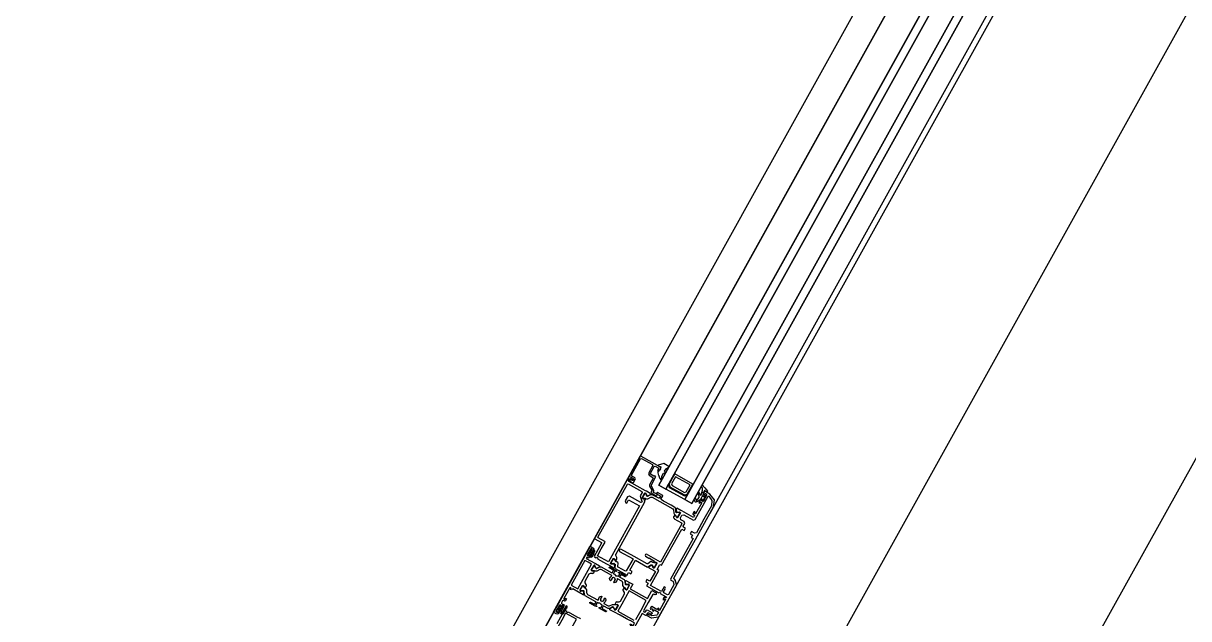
# Model space of a CAD drawing. Header units: metres. Extents: x 2.3 to 42.8, y 0.9 to 31.9.
# Drawn here: x 22.7109 to 23.0511, y 5.5648 to 5.7387 of the extents above; entities that cross this region are included whole.
import ezdxf

# ---------------------------------------------------------------- set-up
doc = ezdxf.new("R2010")
doc.units = ezdxf.units.M
doc.layers.add('PARETI_STRUTTURE', color=7, linetype='Continuous')

msp = doc.modelspace()

# ---------------------------------------------------------------- linework, layer by layer
at = {"layer": 'PARETI_STRUTTURE'}
for points in [[(25.29894, 9.65625), (22.19194, 4.06052)], [(22.41874, 4.60364), (24.0969, 7.62602)], [(22.39217, 4.73098), (23.04265, 5.90251)], [(23.01603, 5.83751), (22.72597, 5.31513)], [(22.99789, 5.80485), (22.89106, 5.61244)], [(23.02296, 5.79661), (22.9113, 5.59551)], [(22.8909, 5.61215), (22.88779, 5.60654)], [(22.88842, 5.60673), (22.89108, 5.61151)], [(22.89116, 5.61223), (22.8909, 5.61216)], [(22.89108, 5.61151), (22.89134, 5.61158)], [(22.89686, 5.60907), (22.89117, 5.61223)], [(22.89135, 5.61159), (22.8946, 5.60978)], [(22.89468, 5.60951), (22.8934, 5.60721)], [(22.8934, 5.60721), (22.89355, 5.60667)], [(22.89393, 5.607), (22.89389, 5.60714)], [(22.8939, 5.60713), (22.89509, 5.60929)], [(22.8946, 5.60978), (22.89469, 5.60952)], [(22.89509, 5.60929), (22.89535, 5.60937)], [(22.89536, 5.60936), (22.89622, 5.60889)], [(22.8963, 5.60862), (22.896, 5.6081)], [(22.89601, 5.6081), (22.89643, 5.60786)], [(22.89636, 5.60821), (22.89624, 5.6083), (22.89614, 5.60819), (22.89615, 5.6074), (22.89633, 5.60662), (22.89643, 5.60658), (22.89639, 5.60646)], [(22.89926, 5.60905), (22.89934, 5.60914), (22.89933, 5.60925), (22.89787, 5.61011), (22.89625, 5.60959), (22.89619, 5.60948), (22.89627, 5.60939), (22.89695, 5.60915)], [(22.89622, 5.60888), (22.89629, 5.60862)], [(22.89658, 5.6082), (22.89647, 5.60814), (22.89637, 5.60821)], [(22.89642, 5.60787), (22.89666, 5.60829), (22.89682, 5.60819)], [(22.89649, 5.60625), (22.89668, 5.60571), (22.89705, 5.60527), (22.8972, 5.60527), (22.89723, 5.60541), (22.89727, 5.60643), (22.89778, 5.60734)], [(22.89702, 5.60898), (22.89659, 5.60819)], [(22.89682, 5.60819), (22.89702, 5.60854)], [(22.89701, 5.60853), (22.89685, 5.60863), (22.89693, 5.6088)], [(22.89694, 5.6088), (22.89687, 5.60906)], [(22.89695, 5.60915), (22.89702, 5.60908), (22.89702, 5.60899)], [(22.89778, 5.60734), (22.89826, 5.60731)], [(22.8981, 5.60785), (22.89855, 5.60857), (22.89926, 5.60905)], [(22.89826, 5.60731), (22.89837, 5.60737), (22.89836, 5.60749), (22.8981, 5.60785)], [(22.88764, 5.60629), (22.87765, 5.5883)], [(22.87861, 5.58857), (22.88722, 5.60407)], [(22.88722, 5.60407), (22.88748, 5.60415)], [(22.88749, 5.60415), (22.89146, 5.60194)], [(22.88756, 5.60514), (22.88784, 5.60562)], [(22.88764, 5.60487), (22.88757, 5.60513)], [(22.88777, 5.60632), (22.88763, 5.60628)], [(22.89255, 5.60214), (22.88764, 5.60487)], [(22.88778, 5.60654), (22.88786, 5.60628)], [(22.88889, 5.60571), (22.88778, 5.60633)], [(22.88784, 5.60563), (22.8881, 5.6057)], [(22.88786, 5.60628), (22.88907, 5.60561), (22.88883, 5.60519)], [(22.88803, 5.60537), (22.88792, 5.60516)], [(22.88792, 5.60516), (22.88796, 5.605)], [(22.88796, 5.605), (22.88885, 5.6045)], [(22.88819, 5.60542), (22.88802, 5.60538)], [(22.88811, 5.60571), (22.88888, 5.60528), (22.88897, 5.60544)], [(22.88867, 5.60515), (22.88819, 5.60541)], [(22.8885, 5.60646), (22.88842, 5.60672)], [(22.88953, 5.60589), (22.8885, 5.60646)], [(22.88883, 5.60519), (22.88867, 5.60515)], [(22.88886, 5.60451), (22.88902, 5.60455)], [(22.88897, 5.60544), (22.88889, 5.6057)], [(22.88902, 5.60455), (22.88961, 5.60562)], [(22.88961, 5.60562), (22.88953, 5.60588)], [(22.89355, 5.60667), (22.89465, 5.60606)], [(22.89368, 5.60391), (22.89368, 5.60353)], [(22.89473, 5.60579), (22.89369, 5.60391)], [(22.89497, 5.60643), (22.89394, 5.607)], [(22.89422, 5.6039), (22.89557, 5.60632)], [(22.89422, 5.60352), (22.89422, 5.6039)], [(22.89465, 5.60606), (22.89474, 5.6058)], [(22.8951, 5.60646), (22.89496, 5.60642)], [(22.89515, 5.60655), (22.89511, 5.60647)], [(22.89556, 5.60632), (22.89515, 5.60656)], [(22.89639, 5.60647), (22.89641, 5.6064)], [(22.89642, 5.6064), (22.89653, 5.60636), (22.89649, 5.60626)], [(22.90894, 5.60335), (22.90883, 5.60351), (22.90906, 5.6039)], [(22.90905, 5.6039), (22.90982, 5.60299), (22.91057, 5.60208), (22.91055, 5.60183), (22.91026, 5.60187), (22.90998, 5.60212)], [(22.88726, 5.60041), (22.88659, 5.5992)], [(22.88779, 5.60056), (22.88725, 5.60041)], [(22.89118, 5.59868), (22.8878, 5.60057)], [(22.89153, 5.60168), (22.89095, 5.60063)], [(22.89095, 5.60063), (22.89134, 5.5993)], [(22.89145, 5.60194), (22.89154, 5.60168)], [(22.89223, 5.60132), (22.89222, 5.6013), (22.89154, 5.60009), (22.89236, 5.60156)], [(22.89239, 5.60137), (22.89223, 5.60133)], [(22.89236, 5.60156), (22.89254, 5.60153)], [(22.89299, 5.60056), (22.89279, 5.60088), (22.89257, 5.60127), (22.89243, 5.60135), (22.89239, 5.60136)], [(22.89254, 5.60153), (22.89264, 5.60138)], [(22.89257, 5.60126), (22.89254, 5.60129)], [(22.89276, 5.60203), (22.89255, 5.60214)], [(22.89263, 5.60138), (22.89263, 5.60127)], [(22.89264, 5.60126), (22.89294, 5.60076), (22.89287, 5.60069), (22.89291, 5.60064)], [(22.89392, 5.60138), (22.89276, 5.60203)], [(22.89292, 5.60064), (22.89302, 5.60062)], [(22.89312, 5.60052), (22.89299, 5.60056)], [(22.89301, 5.60062), (22.89393, 5.60109)], [(22.89407, 5.60102), (22.89311, 5.60052)], [(22.89317, 5.59979), (22.89406, 5.60026)], [(22.89368, 5.60353), (22.89433, 5.60232)], [(22.89393, 5.6011), (22.89393, 5.60138)], [(22.89406, 5.60026), (22.89444, 5.60026)], [(22.89444, 5.60101), (22.89407, 5.60101)], [(22.89433, 5.60212), (22.89411, 5.60172)], [(22.89411, 5.60172), (22.89415, 5.60156)], [(22.89416, 5.60156), (22.89567, 5.60071)], [(22.89494, 5.60219), (22.89422, 5.60352)], [(22.89434, 5.60231), (22.89434, 5.60212)], [(22.89637, 5.59995), (22.89444, 5.60101)], [(22.89444, 5.60026), (22.90049, 5.59689)], [(22.89486, 5.60185), (22.89494, 5.602)], [(22.8949, 5.60169), (22.89486, 5.60185)], [(22.8959, 5.60113), (22.8949, 5.60169)], [(22.89494, 5.602), (22.89494, 5.60219)], [(22.89567, 5.60072), (22.89584, 5.60076)], [(22.89588, 5.60166), (22.89571, 5.60137)], [(22.89572, 5.60137), (22.89575, 5.60126)], [(22.89575, 5.60126), (22.89682, 5.60067)], [(22.89583, 5.60077), (22.89594, 5.60098)], [(22.89599, 5.60169), (22.89588, 5.60166)], [(22.89595, 5.60097), (22.8959, 5.60114)], [(22.89757, 5.60081), (22.89599, 5.60169)], [(22.89685, 5.60056), (22.89653, 5.59999)], [(22.89682, 5.60067), (22.89684, 5.60056)], [(22.89703, 5.59967), (22.8976, 5.60071)], [(22.8976, 5.6007), (22.89757, 5.60082)], [(22.90702, 5.59375), (22.9108, 5.60055)], [(22.90819, 5.60054), (22.90775, 5.60154), (22.90796, 5.60193), (22.90839, 5.60104)], [(22.90816, 5.60015), (22.90822, 5.60033), (22.90819, 5.60054)], [(22.90839, 5.60104), (22.90857, 5.60091), (22.90875, 5.60098)], [(22.90874, 5.59991), (22.90896, 5.60029), (22.90915, 5.60066)], [(22.90875, 5.60098), (22.90901, 5.60165), (22.90919, 5.60236)], [(22.90919, 5.60236), (22.90917, 5.60286), (22.90895, 5.60336)], [(22.90963, 5.60207), (22.90944, 5.60135), (22.90916, 5.60067), (22.90944, 5.60052)], [(22.90949, 5.60175), (22.90922, 5.60167)], [(22.90922, 5.60167), (22.9093, 5.60141)], [(22.91029, 5.6011), (22.90924, 5.59921)], [(22.90929, 5.6014), (22.90946, 5.60131), (22.90936, 5.60111)], [(22.90936, 5.60112), (22.90943, 5.60088)], [(22.91031, 5.60086), (22.91036, 5.60081), (22.91036, 5.60075), (22.90993, 5.59997), (22.90971, 5.59987), (22.90974, 5.59962), (22.90941, 5.59902)], [(22.90943, 5.60088), (22.90967, 5.60095)], [(22.90943, 5.60052), (22.90965, 5.60048), (22.9098, 5.60057)], [(22.90975, 5.60183), (22.90965, 5.60166), (22.90949, 5.60176)], [(22.90998, 5.60212), (22.90978, 5.60219), (22.90964, 5.60207)], [(22.90967, 5.60094), (22.90988, 5.60133)], [(22.91002, 5.6019), (22.90976, 5.60183)], [(22.90981, 5.60058), (22.91002, 5.60094)], [(22.90988, 5.60133), (22.91002, 5.60137)], [(22.91001, 5.60136), (22.91025, 5.60123)], [(22.91001, 5.60095), (22.91007, 5.60098), (22.91014, 5.60096), (22.91032, 5.60087)], [(22.9113, 5.60119), (22.91002, 5.6019)], [(22.91025, 5.60123), (22.9103, 5.60109)], [(22.9108, 5.60055), (22.91094, 5.60059)], [(22.91093, 5.60059), (22.91096, 5.60057)], [(22.91096, 5.60057), (22.91193, 5.59934), (22.91175, 5.59778)], [(22.91237, 5.59744), (22.91262, 5.59954), (22.9113, 5.60119)], [(22.88674, 5.59867), (22.88702, 5.59852), (22.88759, 5.59955), (22.8908, 5.59777), (22.88167, 5.58135), (22.87848, 5.58313), (22.8796, 5.58516), (22.88071, 5.58717)], [(22.88381, 5.58358), (22.89173, 5.59783), (22.89236, 5.59897)], [(22.88659, 5.59921), (22.88674, 5.59866)], [(22.89132, 5.59872), (22.89118, 5.59868)], [(22.89152, 5.59908), (22.89132, 5.59872)], [(22.89133, 5.59929), (22.89148, 5.59921)], [(22.89148, 5.59921), (22.89152, 5.59907)], [(22.89154, 5.60008), (22.89159, 5.59992)], [(22.89159, 5.59992), (22.89155, 5.60009)], [(22.89243, 5.5999), (22.89173, 5.59987), (22.8916, 5.59992), (22.89171, 5.59985), (22.89173, 5.59984), (22.89222, 5.59984), (22.8925, 5.59984), (22.89222, 5.59927)], [(22.89173, 5.59987), (22.89167, 5.59988)], [(22.89173, 5.59984), (22.89177, 5.59983)], [(22.89226, 5.59914), (22.89221, 5.59928)], [(22.89232, 5.5991), (22.89226, 5.59913)], [(22.89236, 5.59897), (22.89231, 5.59911)], [(22.89247, 5.59989), (22.89243, 5.5999)], [(22.8925, 5.59978), (22.89247, 5.59989)], [(22.89249, 5.59985), (22.8928, 5.59979)], [(22.89279, 5.5998), (22.89317, 5.5998)], [(22.89653, 5.59999), (22.89636, 5.59995)], [(22.89706, 5.59956), (22.89703, 5.59967)], [(22.90112, 5.59731), (22.89997, 5.59794), (22.89779, 5.59915), (22.89705, 5.59957)], [(22.90049, 5.59689), (22.90068, 5.59657)], [(22.90083, 5.57665), (22.90659, 5.58704), (22.91237, 5.59744)], [(22.90113, 5.5973), (22.90113, 5.5973)], [(22.90133, 5.59699), (22.90114, 5.59731)], [(22.90141, 5.59592), (22.90133, 5.59699)], [(22.90147, 5.59691), (22.90155, 5.59588)], [(22.90171, 5.59706), (22.90148, 5.59692)], [(22.90288, 5.59641), (22.90171, 5.59706)], [(22.90874, 5.59992), (22.90865, 5.59978), (22.90856, 5.59965), (22.908, 5.59914), (22.90725, 5.59885), (22.90709, 5.59886), (22.90695, 5.59899), (22.90682, 5.59925), (22.90672, 5.59951), (22.9067, 5.59964), (22.90697, 5.60014), (22.90729, 5.59933)], [(22.90892, 5.59862), (22.90715, 5.59545)], [(22.9073, 5.59934), (22.90738, 5.59927), (22.90747, 5.59928)], [(22.91175, 5.59778), (22.90957, 5.59384), (22.90737, 5.58991)], [(22.90747, 5.59929), (22.90784, 5.59971), (22.90816, 5.60015)], [(22.90835, 5.59908), (22.90812, 5.59869)], [(22.90813, 5.59868), (22.9084, 5.59853)], [(22.90858, 5.59971), (22.90834, 5.59928)], [(22.90834, 5.59928), (22.90835, 5.59907)], [(22.9084, 5.59853), (22.90856, 5.59882)], [(22.90856, 5.59881), (22.9087, 5.59886)], [(22.90881, 5.59978), (22.90858, 5.59971)], [(22.9087, 5.59885), (22.90888, 5.59876)], [(22.90901, 5.59976), (22.90873, 5.59991)], [(22.90882, 5.59978), (22.90882, 5.59978)], [(22.90889, 5.59954), (22.90882, 5.59978)], [(22.90883, 5.59943), (22.90889, 5.59955)], [(22.90887, 5.5993), (22.90883, 5.59944)], [(22.90911, 5.59917), (22.90887, 5.5993)], [(22.90888, 5.59875), (22.90892, 5.59861)], [(22.90916, 5.59941), (22.90916, 5.5996), (22.90901, 5.59975)], [(22.90911, 5.59911), (22.90906, 5.59915), (22.90906, 5.59922), (22.90915, 5.5994)], [(22.90924, 5.5992), (22.9091, 5.59916)], [(22.90941, 5.59902), (22.90935, 5.59899), (22.90928, 5.599), (22.9091, 5.5991)], [(22.90069, 5.59658), (22.90076, 5.59558)], [(22.90077, 5.59557), (22.90096, 5.59525)], [(22.90083, 5.59412), (22.90083, 5.59451), (22.90117, 5.59502), (22.90131, 5.5948), (22.90154, 5.59441), (22.90158, 5.59437), (22.90171, 5.5943), (22.90164, 5.59434), (22.90125, 5.595)], [(22.90084, 5.59412), (22.90093, 5.59396), (22.90304, 5.59276)], [(22.90093, 5.59395), (22.90097, 5.59391)], [(22.90097, 5.59526), (22.90118, 5.59502)], [(22.90121, 5.59503), (22.9011, 5.595)], [(22.90124, 5.595), (22.90122, 5.59503)], [(22.90151, 5.59583), (22.90141, 5.59592)], [(22.90251, 5.59575), (22.90249, 5.59576), (22.90237, 5.59583), (22.90189, 5.59583), (22.90151, 5.59582)], [(22.90154, 5.59441), (22.90157, 5.59438)], [(22.90155, 5.59588), (22.90162, 5.59581)], [(22.90164, 5.59435), (22.90159, 5.59439)], [(22.90161, 5.59581), (22.90168, 5.59579), (22.9017, 5.59589), (22.9023, 5.59591)], [(22.90187, 5.59435), (22.9017, 5.59431)], [(22.90171, 5.5943), (22.90188, 5.59435)], [(22.90269, 5.59583), (22.90187, 5.59435), (22.90254, 5.59556), (22.90257, 5.59559)], [(22.9023, 5.5959), (22.90239, 5.59596)], [(22.90237, 5.59583), (22.90233, 5.59584)], [(22.9024, 5.59596), (22.90258, 5.59596)], [(22.90256, 5.59559), (22.90252, 5.59575)], [(22.90257, 5.59596), (22.90268, 5.59582)], [(22.9027, 5.59422), (22.90314, 5.59501)], [(22.90285, 5.59368), (22.9027, 5.59422)], [(22.90384, 5.59313), (22.90286, 5.59369)], [(22.90309, 5.59629), (22.90288, 5.59641)], [(22.90687, 5.59494), (22.90655, 5.59437), (22.90308, 5.5963)], [(22.90314, 5.595), (22.90368, 5.59516)], [(22.90367, 5.59516), (22.90649, 5.59359)], [(22.90668, 5.59609), (22.90633, 5.59546)], [(22.90633, 5.59546), (22.90637, 5.59532)], [(22.90637, 5.59533), (22.90684, 5.59506)], [(22.90649, 5.5936), (22.90703, 5.59375)], [(22.90697, 5.59593), (22.90668, 5.59609)], [(22.90681, 5.59564), (22.90697, 5.59592)], [(22.90685, 5.59551), (22.90681, 5.59565)], [(22.90683, 5.59507), (22.90688, 5.59493)], [(22.90703, 5.59541), (22.90686, 5.59551)], [(22.90716, 5.59545), (22.90702, 5.59541)], [(22.90313, 5.59249), (22.89693, 5.58134), (22.89282, 5.58363)], [(22.89828, 5.57392), (22.89793, 5.57412), (22.89716, 5.57274), (22.89396, 5.57452), (22.89639, 5.5789), (22.8959, 5.57916), (22.89673, 5.58065), (22.89721, 5.58038), (22.90308, 5.59094), (22.90376, 5.59056), (22.90415, 5.59124), (22.90362, 5.59154)], [(22.90684, 5.58975), (22.90595, 5.59025), (22.90556, 5.58956), (22.90628, 5.58917), (22.90589, 5.58847), (22.90642, 5.58818), (22.89984, 5.57635)], [(22.90305, 5.59276), (22.90313, 5.5925)], [(22.90355, 5.5918), (22.904, 5.59259)], [(22.90363, 5.59153), (22.90356, 5.5918)], [(22.904, 5.5926), (22.90384, 5.59314)], [(22.87971, 5.58681), (22.87864, 5.58488), (22.87755, 5.58294)], [(22.87765, 5.58829), (22.87769, 5.58816)], [(22.87769, 5.58816), (22.87963, 5.58708)], [(22.87865, 5.58844), (22.87861, 5.58858)], [(22.88068, 5.58731), (22.87865, 5.58844)], [(22.87963, 5.58708), (22.8797, 5.58682)], [(22.88072, 5.58718), (22.88068, 5.58732)], [(22.90737, 5.5899), (22.90683, 5.58975)], [(22.8657, 5.56677), (22.87631, 5.58588)], [(22.87652, 5.58521), (22.87552, 5.58342)], [(22.87553, 5.58342), (22.87557, 5.58328)], [(22.87556, 5.58328), (22.8758, 5.58314)], [(22.87574, 5.58366), (22.87601, 5.58338)], [(22.87643, 5.5849), (22.87643, 5.58481), (22.87583, 5.58372), (22.87575, 5.58366)], [(22.8758, 5.58315), (22.87594, 5.58319)], [(22.87584, 5.58372), (22.87582, 5.58371)], [(22.87705, 5.58441), (22.87713, 5.58419), (22.8767, 5.58408), (22.8759, 5.58384)], [(22.87594, 5.58319), (22.87605, 5.58338)], [(22.87608, 5.5835), (22.87596, 5.58394)], [(22.876, 5.58338), (22.87616, 5.5836)], [(22.87636, 5.58321), (22.87601, 5.5826)], [(22.87605, 5.58338), (22.87635, 5.58322)], [(22.87615, 5.5836), (22.87664, 5.58371)], [(22.8763, 5.58588), (22.87644, 5.58592)], [(22.87675, 5.5847), (22.8763, 5.58457)], [(22.87636, 5.58467), (22.87674, 5.58346), (22.87649, 5.58339)], [(22.87677, 5.58278), (22.87665, 5.58294), (22.87658, 5.58297), (22.87665, 5.58294), (22.8766, 5.58294), (22.87701, 5.58296), (22.87776, 5.5846), (22.87762, 5.5847), (22.87756, 5.58474), (22.87749, 5.58477), (22.87741, 5.58474), (22.8773, 5.58468), (22.8772, 5.58459), (22.87708, 5.58446), (22.87697, 5.58429), (22.87663, 5.58371), (22.87654, 5.58353), (22.87647, 5.58335), (22.87641, 5.58318), (22.87641, 5.58311), (22.8764, 5.58304), (22.8764, 5.58292), (22.87642, 5.58283), (22.87648, 5.58278), (22.87655, 5.58276), (22.8767, 5.58269), (22.87677, 5.58278)], [(22.87681, 5.58483), (22.87643, 5.58489)], [(22.87643, 5.58481), (22.87643, 5.5848)], [(22.87644, 5.58591), (22.87736, 5.58541)], [(22.87666, 5.58525), (22.87652, 5.58521)], [(22.8769, 5.58512), (22.87666, 5.58526)], [(22.87686, 5.58412), (22.87668, 5.58431)], [(22.87669, 5.58432), (22.8767, 5.58458)], [(22.8767, 5.58458), (22.87681, 5.58482)], [(22.87683, 5.58479), (22.87694, 5.58498)], [(22.8769, 5.58455), (22.87683, 5.58479)], [(22.87694, 5.58498), (22.8769, 5.58512)], [(22.87714, 5.58462), (22.8769, 5.58455)], [(22.87743, 5.58514), (22.87714, 5.58461)], [(22.87752, 5.58369), (22.87726, 5.58362), (22.87735, 5.58338)], [(22.87735, 5.58541), (22.87744, 5.58514)], [(22.87772, 5.58436), (22.87752, 5.58431)], [(22.87771, 5.58426), (22.87757, 5.58474)], [(22.87772, 5.58449), (22.87776, 5.58453)], [(22.87777, 5.58454), (22.87775, 5.5846)], [(22.88382, 5.5832), (22.88382, 5.58359)], [(22.88417, 5.58258), (22.8841, 5.5827), (22.88382, 5.5832)], [(22.88533, 5.5851), (22.88479, 5.58495)], [(22.8848, 5.58495), (22.88495, 5.58441)], [(22.88495, 5.58441), (22.88888, 5.58223), (22.88692, 5.57872)], [(22.89305, 5.58082), (22.88925, 5.58291), (22.88534, 5.5851)], [(22.89255, 5.58355), (22.89244, 5.58334)], [(22.89244, 5.58334), (22.89252, 5.58308)], [(22.89282, 5.58363), (22.89256, 5.58354)], [(22.87575, 5.58251), (22.87537, 5.58272), (22.87519, 5.5824), (22.87644, 5.58171), (22.87769, 5.58101)], [(22.87601, 5.58259), (22.87575, 5.58251)], [(22.87689, 5.58285), (22.87697, 5.58292), (22.87649, 5.58278)], [(22.8775, 5.58044), (22.8767, 5.57899), (22.87739, 5.58023)], [(22.87677, 5.58278), (22.87688, 5.58285), (22.87683, 5.58306)], [(22.87739, 5.58023), (22.87756, 5.58028)], [(22.87768, 5.5804), (22.8775, 5.58043)], [(22.87755, 5.58028), (22.87762, 5.58024), (22.87758, 5.58027), (22.87769, 5.5802), (22.87796, 5.5798), (22.87815, 5.57948), (22.87905, 5.57993)], [(22.87756, 5.58294), (22.8776, 5.5828)], [(22.87759, 5.58281), (22.87812, 5.58252), (22.87825, 5.58272), (22.87865, 5.58249), (22.87854, 5.58228), (22.88112, 5.58085), (22.88191, 5.5804)], [(22.87769, 5.58102), (22.8779, 5.58091)], [(22.87777, 5.58025), (22.87769, 5.5804)], [(22.87769, 5.5802), (22.87772, 5.58017)], [(22.87777, 5.58013), (22.87777, 5.58024)], [(22.87803, 5.5795), (22.87799, 5.57955), (22.87806, 5.57962), (22.87777, 5.58014)], [(22.8779, 5.5809), (22.87905, 5.58021)], [(22.87828, 5.57943), (22.87922, 5.57992)], [(22.87906, 5.58021), (22.87906, 5.57994)], [(22.87921, 5.57992), (22.87959, 5.57992)], [(22.87959, 5.57992), (22.88271, 5.57818)], [(22.88191, 5.57971), (22.88199, 5.57986)], [(22.88192, 5.58041), (22.88212, 5.5803)], [(22.882, 5.57986), (22.88211, 5.57989)], [(22.8821, 5.57989), (22.88369, 5.57901)], [(22.88212, 5.58029), (22.88329, 5.57964)], [(22.88231, 5.58088), (22.88313, 5.58235)], [(22.88243, 5.58074), (22.88232, 5.58088)], [(22.88308, 5.58225), (22.88242, 5.58109)], [(22.88243, 5.58108), (22.88248, 5.58087)], [(22.88249, 5.58087), (22.88261, 5.58074), (22.88243, 5.58074)], [(22.88259, 5.58081), (22.88264, 5.5808)], [(22.88271, 5.5808), (22.88261, 5.58075)], [(22.88339, 5.5809), (22.88332, 5.58091), (22.88329, 5.58081), (22.88271, 5.5808), (22.88308, 5.58081), (22.88335, 5.58081)], [(22.88329, 5.58231), (22.88308, 5.58226)], [(22.88313, 5.58235), (22.8833, 5.5824)], [(22.8838, 5.58161), (22.88366, 5.58185), (22.88344, 5.58222), (22.88328, 5.58232)], [(22.88329, 5.5824), (22.88336, 5.58236), (22.88376, 5.5817)], [(22.88329, 5.57965), (22.88352, 5.57979)], [(22.88335, 5.58081), (22.88359, 5.58075)], [(22.88337, 5.58236), (22.88341, 5.58232)], [(22.88345, 5.58082), (22.88338, 5.58089)], [(22.88343, 5.58222), (22.88339, 5.58226)], [(22.88353, 5.57979), (22.88345, 5.58082)], [(22.88359, 5.58075), (22.88363, 5.58072)], [(22.88369, 5.58061), (22.88359, 5.57952)], [(22.88363, 5.58073), (22.88369, 5.58062)], [(22.88366, 5.57941), (22.88713, 5.57748), (22.88759, 5.57828), (22.88827, 5.5779), (22.88866, 5.57859), (22.88796, 5.57898), (22.88957, 5.58187), (22.88956, 5.58185), (22.89311, 5.57988)], [(22.88376, 5.5817), (22.88379, 5.58168)], [(22.88379, 5.58167), (22.8839, 5.5817)], [(22.88397, 5.58144), (22.88379, 5.58161)], [(22.8839, 5.5817), (22.88417, 5.58219)], [(22.88446, 5.58117), (22.88397, 5.58145)], [(22.88417, 5.58219), (22.88417, 5.58258)], [(22.88442, 5.57996), (22.88452, 5.58106)], [(22.88448, 5.57985), (22.88443, 5.57996)], [(22.88452, 5.58105), (22.88446, 5.58117)], [(22.88666, 5.57864), (22.88449, 5.57985)], [(22.89252, 5.58307), (22.89353, 5.5825), (22.89367, 5.58255), (22.89371, 5.58242), (22.89511, 5.58163), (22.89488, 5.58121), (22.89498, 5.5811), (22.89504, 5.58121), (22.89511, 5.58117), (22.89566, 5.58117), (22.89581, 5.58109), (22.89567, 5.58116), (22.89491, 5.58116)], [(22.89317, 5.58083), (22.89305, 5.58081)], [(22.89311, 5.57988), (22.89323, 5.5799)], [(22.89405, 5.58148), (22.89318, 5.58083)], [(22.89324, 5.57989), (22.89411, 5.58054)], [(22.89441, 5.58045), (22.89349, 5.57997)], [(22.8935, 5.57997), (22.8935, 5.57969)], [(22.89418, 5.58149), (22.89405, 5.58148)], [(22.89411, 5.58055), (22.89424, 5.58056)], [(22.89467, 5.58122), (22.89418, 5.58149)], [(22.89424, 5.58056), (22.89428, 5.58053)], [(22.89428, 5.58054), (22.89446, 5.58037)], [(22.89451, 5.58043), (22.89441, 5.58044)], [(22.89479, 5.5798), (22.89446, 5.58037), (22.89483, 5.57976), (22.89497, 5.57966)], [(22.89448, 5.58031), (22.89455, 5.58038), (22.89451, 5.58043)], [(22.8949, 5.58116), (22.89467, 5.58122)], [(22.89479, 5.57968), (22.89479, 5.5798)], [(22.89488, 5.58121), (22.89491, 5.58113)], [(22.89518, 5.57972), (22.89583, 5.58089), (22.89506, 5.5795)], [(22.89567, 5.58116), (22.89561, 5.58118)], [(22.89583, 5.58089), (22.89577, 5.5811)], [(22.8958, 5.58109), (22.89585, 5.58092)], [(22.87602, 5.57776), (22.87485, 5.57565)], [(22.87635, 5.57797), (22.87602, 5.57776)], [(22.87706, 5.578), (22.87692, 5.578), (22.87635, 5.57797)], [(22.8767, 5.57899), (22.87675, 5.57883)], [(22.87675, 5.57883), (22.87671, 5.579)], [(22.87705, 5.57799), (22.87739, 5.5782), (22.87765, 5.57876), (22.87737, 5.57876), (22.87693, 5.57874), (22.87675, 5.57884), (22.87683, 5.5788), (22.87758, 5.57881)], [(22.87683, 5.57879), (22.87688, 5.57878)], [(22.87693, 5.57875), (22.87689, 5.57876)], [(22.87759, 5.57881), (22.87763, 5.57879)], [(22.87763, 5.5788), (22.87766, 5.57869)], [(22.87795, 5.57871), (22.87765, 5.57876)], [(22.87833, 5.5787), (22.87795, 5.5787)], [(22.87813, 5.57948), (22.87803, 5.57949)], [(22.87815, 5.57947), (22.87827, 5.57943)], [(22.8792, 5.57916), (22.87833, 5.5787)], [(22.87958, 5.57916), (22.8792, 5.57916)], [(22.88267, 5.57744), (22.87957, 5.57916)], [(22.88194, 5.5796), (22.88191, 5.57971)], [(22.88314, 5.57893), (22.88194, 5.5796)], [(22.88205, 5.57649), (22.88231, 5.57696)], [(22.8822, 5.57595), (22.88205, 5.57649)], [(22.88232, 5.57697), (22.88247, 5.57712)], [(22.88247, 5.57712), (22.88254, 5.57716)], [(22.88253, 5.57716), (22.8827, 5.57734)], [(22.88277, 5.57667), (22.88259, 5.57634)], [(22.8827, 5.57734), (22.88267, 5.57744)], [(22.88272, 5.57818), (22.88283, 5.57821)], [(22.88323, 5.57684), (22.88274, 5.5767)], [(22.88275, 5.5767), (22.88278, 5.57667)], [(22.88283, 5.57821), (22.88317, 5.57882)], [(22.88317, 5.57883), (22.88314, 5.57894)], [(22.88356, 5.57872), (22.88317, 5.57801)], [(22.88317, 5.57802), (22.8832, 5.57791)], [(22.8832, 5.57791), (22.88345, 5.57777), (22.88371, 5.5774)], [(22.88322, 5.5768), (22.88322, 5.57684)], [(22.88355, 5.57662), (22.88322, 5.5768)], [(22.88344, 5.57777), (22.88347, 5.57775)], [(22.88358, 5.57664), (22.88355, 5.57661)], [(22.88367, 5.57875), (22.88356, 5.57872)], [(22.88372, 5.57616), (22.88358, 5.57665)], [(22.88359, 5.57952), (22.88365, 5.57941)], [(22.88396, 5.57859), (22.88367, 5.57875)], [(22.88369, 5.57901), (22.88373, 5.57897)], [(22.88371, 5.5774), (22.88381, 5.57735)], [(22.88373, 5.57897), (22.88377, 5.57892)], [(22.88376, 5.57892), (22.88405, 5.57876)], [(22.8838, 5.57735), (22.88422, 5.57734), (22.88451, 5.57718)], [(22.88407, 5.57862), (22.88396, 5.57859)], [(22.88405, 5.57876), (22.88408, 5.57865)], [(22.88409, 5.57865), (22.88407, 5.57861)], [(22.88423, 5.57733), (22.88427, 5.57732)], [(22.88427, 5.57643), (22.88423, 5.57614)], [(22.88428, 5.57646), (22.88427, 5.57643)], [(22.88439, 5.57649), (22.88428, 5.57646)], [(22.88565, 5.57578), (22.88439, 5.57648)], [(22.8845, 5.57719), (22.88462, 5.57721)], [(22.88461, 5.57722), (22.885, 5.57793)], [(22.88465, 5.5783), (22.88466, 5.57834)], [(22.88468, 5.57819), (22.88465, 5.5783)], [(22.88467, 5.57833), (22.88478, 5.57836)], [(22.88497, 5.57803), (22.88468, 5.57819)], [(22.88478, 5.57836), (22.88507, 5.5782), (22.88518, 5.57818), (22.88676, 5.57731)], [(22.8853, 5.57764), (22.88495, 5.57703)], [(22.88496, 5.57703), (22.88498, 5.57691)], [(22.885, 5.57792), (22.88497, 5.57803)], [(22.88499, 5.57692), (22.88629, 5.5762)], [(22.88507, 5.5782), (22.88512, 5.57819)], [(22.88541, 5.57767), (22.8853, 5.57765)], [(22.8866, 5.57701), (22.88541, 5.57767)], [(22.88671, 5.57704), (22.8866, 5.57701)], [(22.88692, 5.57872), (22.88666, 5.57865)], [(22.8868, 5.57719), (22.88671, 5.57704)], [(22.88677, 5.5773), (22.88679, 5.57719)], [(22.89487, 5.57892), (22.89543, 5.57862), (22.89382, 5.57573), (22.89295, 5.5762), (22.89258, 5.57552), (22.89326, 5.57513), (22.89282, 5.57434), (22.8964, 5.57235), (22.89651, 5.57256), (22.89693, 5.57232), (22.89682, 5.57212), (22.89855, 5.57116)], [(22.8935, 5.57968), (22.89467, 5.57903)], [(22.89467, 5.57904), (22.89487, 5.57893)], [(22.89488, 5.57953), (22.89479, 5.57969)], [(22.89482, 5.57976), (22.89487, 5.57972)], [(22.89506, 5.57951), (22.89488, 5.57953)], [(22.89497, 5.57966), (22.89517, 5.57972)], [(22.9009, 5.57638), (22.90083, 5.57665)], [(22.90101, 5.57633), (22.90091, 5.57638)], [(22.87043, 5.57383), (22.86866, 5.57066)], [(22.87056, 5.57386), (22.87042, 5.57382)], [(22.87073, 5.57377), (22.87057, 5.57387)], [(22.87061, 5.57335), (22.87077, 5.57363)], [(22.87091, 5.57319), (22.87062, 5.57336)], [(22.87077, 5.57364), (22.87073, 5.57378)], [(22.87102, 5.57339), (22.87091, 5.57319)], [(22.87129, 5.57346), (22.87102, 5.57339)], [(22.87298, 5.57252), (22.87128, 5.57347)], [(22.87348, 5.57319), (22.87417, 5.57442), (22.87337, 5.57299)], [(22.87337, 5.57299), (22.87348, 5.57285)], [(22.87353, 5.57303), (22.87348, 5.57319)], [(22.87431, 5.57174), (22.87456, 5.57188), (22.87453, 5.57295), (22.87416, 5.57295), (22.87371, 5.57293), (22.87356, 5.573), (22.8736, 5.57299), (22.87352, 5.57303)], [(22.87377, 5.57291), (22.87436, 5.57289), (22.87438, 5.57299), (22.87445, 5.57298)], [(22.87433, 5.57447), (22.87416, 5.57443)], [(22.87417, 5.57442), (22.87433, 5.57447)], [(22.87479, 5.57377), (22.87445, 5.57439), (22.87432, 5.57447), (22.87448, 5.57439), (22.87473, 5.57398), (22.87486, 5.57375), (22.87521, 5.57426)], [(22.87445, 5.57438), (22.87441, 5.57443)], [(22.87445, 5.57298), (22.87452, 5.57291)], [(22.87447, 5.57439), (22.8745, 5.57436)], [(22.87483, 5.57374), (22.8748, 5.57377)], [(22.87493, 5.57378), (22.87482, 5.57375)], [(22.87485, 5.57565), (22.87485, 5.57527)], [(22.87485, 5.57527), (22.87513, 5.57477), (22.8752, 5.57464)], [(22.87487, 5.57375), (22.87508, 5.57351)], [(22.87507, 5.57352), (22.87527, 5.5732)], [(22.8752, 5.57465), (22.8752, 5.57426)], [(22.87527, 5.5732), (22.87534, 5.57222)], [(22.88233, 5.57588), (22.8822, 5.57595)], [(22.88244, 5.57591), (22.88232, 5.57589)], [(22.88256, 5.57614), (22.88243, 5.57591)], [(22.88255, 5.57635), (22.88255, 5.57614)], [(22.88259, 5.57634), (22.88255, 5.57634)], [(22.88322, 5.57548), (22.88334, 5.5757)], [(22.88325, 5.57537), (22.88322, 5.57548)], [(22.88337, 5.5753), (22.88325, 5.57537)], [(22.88334, 5.5757), (22.88352, 5.57581)], [(22.88391, 5.57546), (22.88337, 5.57531)], [(22.8835, 5.57584), (22.88368, 5.57617)], [(22.88352, 5.57581), (22.8835, 5.57584)], [(22.88368, 5.57617), (22.88372, 5.57617)], [(22.88417, 5.57594), (22.88391, 5.57546)], [(22.88422, 5.57615), (22.88417, 5.57594)], [(22.88585, 5.57547), (22.88566, 5.57579)], [(22.88593, 5.57448), (22.88586, 5.57547)], [(22.88613, 5.57417), (22.88593, 5.57449)], [(22.88641, 5.57391), (22.88675, 5.5733), (22.88688, 5.57322), (22.88672, 5.5733), (22.88647, 5.5737), (22.88634, 5.57394), (22.88599, 5.57343)], [(22.886, 5.57304), (22.886, 5.57342)], [(22.88635, 5.57242), (22.88607, 5.57292), (22.886, 5.57304)], [(22.88633, 5.57394), (22.88612, 5.57418)], [(22.88627, 5.57391), (22.88638, 5.57394)], [(22.88629, 5.5762), (22.88649, 5.57588)], [(22.88637, 5.57394), (22.8864, 5.57391)], [(22.88649, 5.57588), (22.88658, 5.57482)], [(22.88657, 5.57483), (22.88667, 5.57473)], [(22.88682, 5.57591), (22.88658, 5.57575), (22.88667, 5.57474), (22.88704, 5.57474), (22.88749, 5.57475), (22.8876, 5.5747), (22.88768, 5.57466)], [(22.88676, 5.57465), (22.88669, 5.57472)], [(22.88673, 5.57329), (22.8867, 5.57332)], [(22.88744, 5.57477), (22.88685, 5.57474), (22.88684, 5.57464), (22.88675, 5.57466)], [(22.88675, 5.5733), (22.88679, 5.57326)], [(22.88682, 5.5759), (22.88802, 5.57529)], [(22.88687, 5.57322), (22.88704, 5.57326)], [(22.88703, 5.57326), (22.88687, 5.57322)], [(22.88772, 5.5745), (22.88703, 5.57326), (22.88783, 5.57471)], [(22.88754, 5.57483), (22.88744, 5.57476)], [(22.88749, 5.57475), (22.88753, 5.57474)], [(22.88771, 5.57484), (22.88753, 5.57484)], [(22.88767, 5.57466), (22.88772, 5.5745)], [(22.88783, 5.5747), (22.88771, 5.57484)], [(22.88802, 5.57529), (22.88823, 5.57518)], [(22.88823, 5.57517), (22.88881, 5.57485), (22.88806, 5.5735), (22.8931, 5.5707), (22.89441, 5.57306), (22.8956, 5.57239)], [(22.8965, 5.56548), (22.90152, 5.57452)], [(22.89778, 5.57262), (22.89835, 5.57365)], [(22.89835, 5.57366), (22.89828, 5.57392)], [(22.9008, 5.57468), (22.89921, 5.57183)], [(22.89984, 5.57634), (22.89993, 5.57608)], [(22.89992, 5.57608), (22.90049, 5.57576)], [(22.90049, 5.57576), (22.90059, 5.57565)], [(22.90058, 5.57564), (22.90082, 5.57482)], [(22.90082, 5.57483), (22.9008, 5.57467)], [(22.90119, 5.57609), (22.90101, 5.57633)], [(22.90155, 5.57482), (22.90119, 5.5761)], [(22.90152, 5.57452), (22.90155, 5.57483)], [(22.8683, 5.56999), (22.86798, 5.56941)], [(22.86856, 5.57007), (22.8683, 5.57)], [(22.86886, 5.5699), (22.86857, 5.57007)], [(22.86867, 5.57066), (22.86871, 5.57052)], [(22.86871, 5.57053), (22.86887, 5.57043)], [(22.86912, 5.56998), (22.86886, 5.5699)], [(22.86888, 5.57043), (22.86902, 5.57047)], [(22.86901, 5.57047), (22.86917, 5.57075)], [(22.86946, 5.57059), (22.86913, 5.56998)], [(22.86917, 5.57075), (22.86946, 5.57059)], [(22.87318, 5.57241), (22.87298, 5.57252)], [(22.87432, 5.57174), (22.87318, 5.5724)], [(22.87349, 5.57285), (22.87367, 5.57285)], [(22.87366, 5.57285), (22.87376, 5.57291)], [(22.87371, 5.57294), (22.87367, 5.57295)], [(22.87463, 5.57286), (22.87453, 5.57295)], [(22.87471, 5.57181), (22.87462, 5.57286)], [(22.87491, 5.57149), (22.87471, 5.57181)], [(22.87804, 5.56975), (22.87491, 5.57149)], [(22.87535, 5.57222), (22.87554, 5.5719)], [(22.87555, 5.5719), (22.87865, 5.57018)], [(22.87623, 5.56948), (22.87631, 5.56963)], [(22.87632, 5.56963), (22.87643, 5.56966)], [(22.87642, 5.56966), (22.87762, 5.56899)], [(22.87773, 5.56903), (22.87808, 5.56964)], [(22.87807, 5.56965), (22.87804, 5.56976)], [(22.87864, 5.57019), (22.87874, 5.57021)], [(22.87874, 5.57021), (22.87881, 5.57045)], [(22.87881, 5.57052), (22.87886, 5.57073)], [(22.87881, 5.57045), (22.87881, 5.57052)], [(22.87885, 5.57073), (22.87912, 5.57121)], [(22.87912, 5.57121), (22.87966, 5.57137)], [(22.87931, 5.57051), (22.87945, 5.57002)], [(22.87935, 5.5705), (22.87931, 5.5705)], [(22.87953, 5.57083), (22.87935, 5.5705)], [(22.87945, 5.57003), (22.87947, 5.57006)], [(22.87948, 5.57005), (22.87981, 5.56987)], [(22.87969, 5.57097), (22.87951, 5.57086)], [(22.87951, 5.57086), (22.87953, 5.57083)], [(22.87966, 5.57137), (22.87978, 5.5713)], [(22.87981, 5.57119), (22.87969, 5.57097)], [(22.87978, 5.5713), (22.87981, 5.57119)], [(22.8798, 5.56983), (22.88029, 5.56997)], [(22.87981, 5.56987), (22.87981, 5.56983)], [(22.88025, 5.57), (22.88044, 5.57033)], [(22.88028, 5.56997), (22.88025, 5.57)], [(22.88044, 5.57033), (22.88048, 5.57033)], [(22.88047, 5.57054), (22.8806, 5.57076)], [(22.88048, 5.57032), (22.88048, 5.57053)], [(22.88071, 5.5697), (22.88056, 5.56955)], [(22.88059, 5.57076), (22.8807, 5.57078)], [(22.8807, 5.57079), (22.88083, 5.57072)], [(22.88098, 5.57018), (22.88071, 5.56971)], [(22.88083, 5.57072), (22.88098, 5.57018)], [(22.88414, 5.5697), (22.88381, 5.56949), (22.88355, 5.56893), (22.88382, 5.56893), (22.88427, 5.56895), (22.88445, 5.56885), (22.88437, 5.56889), (22.88362, 5.56888)], [(22.88414, 5.56969), (22.88428, 5.56969), (22.88485, 5.56972)], [(22.88967, 5.56452), (22.89121, 5.5673), (22.89275, 5.57009), (22.88772, 5.57288), (22.88557, 5.56901), (22.88444, 5.56698), (22.88913, 5.56437)], [(22.88485, 5.56972), (22.88518, 5.56993)], [(22.88518, 5.56992), (22.88634, 5.57203)], [(22.88635, 5.57203), (22.88635, 5.57242)], [(22.89466, 5.57188), (22.89332, 5.56947), (22.89198, 5.56706)], [(22.89493, 5.57196), (22.89466, 5.57189)], [(22.89526, 5.57178), (22.89492, 5.57196)], [(22.89553, 5.57185), (22.89526, 5.57178)], [(22.89568, 5.57213), (22.89553, 5.57185)], [(22.8956, 5.5724), (22.89567, 5.57213)], [(22.8984, 5.57036), (22.89664, 5.5672)], [(22.89796, 5.57106), (22.89761, 5.57044)], [(22.89761, 5.57043), (22.8979, 5.57027)], [(22.89786, 5.57235), (22.89779, 5.57262)], [(22.89895, 5.57175), (22.89785, 5.57236)], [(22.8979, 5.57027), (22.89805, 5.57055)], [(22.89809, 5.5711), (22.89795, 5.57106)], [(22.89806, 5.57055), (22.8982, 5.5706)], [(22.89842, 5.57091), (22.89809, 5.57109)], [(22.89819, 5.57059), (22.89836, 5.5705)], [(22.89836, 5.5705), (22.89841, 5.57036)], [(22.89856, 5.57095), (22.89842, 5.57091)], [(22.8986, 5.57102), (22.89855, 5.57095)], [(22.89856, 5.57116), (22.8986, 5.57102)], [(22.89921, 5.57183), (22.89895, 5.57176)], [(22.86035, 5.55115), (22.86063, 5.551), (22.86006, 5.54997), (22.86326, 5.54819), (22.87238, 5.56461), (22.86917, 5.56638), (22.86805, 5.56436), (22.86692, 5.56234)], [(22.86574, 5.56664), (22.86569, 5.56677)], [(22.86665, 5.56613), (22.86573, 5.56663)], [(22.86737, 5.56873), (22.86637, 5.56693)], [(22.86637, 5.56693), (22.86642, 5.5668)], [(22.86641, 5.5668), (22.86665, 5.56666)], [(22.86665, 5.56667), (22.86679, 5.56671)], [(22.86692, 5.56621), (22.86665, 5.56614)], [(22.8667, 5.56339), (22.86777, 5.56532), (22.86885, 5.56726)], [(22.86679, 5.5667), (22.8669, 5.5669)], [(22.8669, 5.5669), (22.86713, 5.56697)], [(22.86721, 5.56673), (22.86691, 5.5662)], [(22.86734, 5.56857), (22.86692, 5.56783)], [(22.86692, 5.56791), (22.86709, 5.5673), (22.8672, 5.56748), (22.86744, 5.56735)], [(22.86692, 5.56783), (22.86695, 5.56734)], [(22.86776, 5.5688), (22.86735, 5.56858), (22.86746, 5.5682), (22.86694, 5.56804)], [(22.86695, 5.56742), (22.86762, 5.56762), (22.86785, 5.56681)], [(22.86695, 5.56735), (22.86711, 5.56732)], [(22.86713, 5.56697), (22.8672, 5.56673)], [(22.86749, 5.56719), (22.86725, 5.56676), (22.86729, 5.5666), (22.86821, 5.56609)], [(22.86725, 5.56676), (22.86729, 5.56659)], [(22.8673, 5.56792), (22.86745, 5.5682)], [(22.86735, 5.56776), (22.86731, 5.56793)], [(22.86734, 5.56692), (22.86798, 5.5671)], [(22.8676, 5.56763), (22.86735, 5.56776)], [(22.86751, 5.56877), (22.86737, 5.56873)], [(22.86744, 5.56735), (22.86749, 5.56718)], [(22.86745, 5.5682), (22.86762, 5.56824)], [(22.86775, 5.56864), (22.86751, 5.56878)], [(22.86776, 5.56767), (22.86759, 5.56763)], [(22.86792, 5.56804), (22.86786, 5.56811), (22.86764, 5.56823), (22.8688, 5.56857)], [(22.86766, 5.5664), (22.8688, 5.56672)], [(22.86768, 5.56831), (22.86779, 5.5685)], [(22.86799, 5.56813), (22.86768, 5.5683)], [(22.86779, 5.5685), (22.86774, 5.56864)], [(22.86776, 5.5688), (22.86787, 5.56869), (22.86777, 5.56852), (22.86802, 5.56839), (22.86816, 5.5679), (22.86824, 5.56758)], [(22.86791, 5.56795), (22.86784, 5.56781), (22.86776, 5.56767), (22.86788, 5.5677)], [(22.86788, 5.56692), (22.86835, 5.56777), (22.86883, 5.56863)], [(22.86832, 5.56668), (22.86788, 5.56693)], [(22.8679, 5.56777), (22.868, 5.56784)], [(22.8679, 5.56666), (22.86803, 5.56619)], [(22.86792, 5.56799), (22.86791, 5.56795)], [(22.86796, 5.56756), (22.86791, 5.56776)], [(22.86792, 5.56804), (22.86792, 5.568)], [(22.86797, 5.5694), (22.86804, 5.56914)], [(22.86818, 5.56762), (22.86797, 5.56756)], [(22.86833, 5.56875), (22.86798, 5.56813)], [(22.868, 5.56785), (22.86812, 5.56783)], [(22.86818, 5.56843), (22.86801, 5.56839)], [(22.86805, 5.56914), (22.86825, 5.56902)], [(22.86812, 5.56783), (22.86817, 5.56762)], [(22.86842, 5.56886), (22.86818, 5.56843)], [(22.86818, 5.56777), (22.8683, 5.56781), (22.86838, 5.56783)], [(22.86825, 5.56902), (22.86832, 5.56876)], [(22.86937, 5.56857), (22.86832, 5.56668)], [(22.86858, 5.5689), (22.86841, 5.56886)], [(22.86844, 5.5669), (22.86859, 5.56635)], [(22.86848, 5.56891), (22.86865, 5.56831)], [(22.86849, 5.56616), (22.86972, 5.56837)], [(22.86878, 5.56879), (22.86857, 5.5689)], [(22.86867, 5.5673), (22.86921, 5.56745)], [(22.86883, 5.56863), (22.86879, 5.5688)], [(22.86885, 5.56763), (22.869, 5.56708)], [(22.86885, 5.56726), (22.86899, 5.5673)], [(22.86898, 5.5673), (22.86951, 5.56701), (22.8694, 5.5668), (22.86982, 5.56656), (22.86993, 5.56677), (22.87251, 5.56534), (22.8733, 5.5649)], [(22.86907, 5.56803), (22.86961, 5.56818)], [(22.86925, 5.56836), (22.86941, 5.56781)], [(22.86972, 5.56838), (22.86937, 5.56857)], [(22.87626, 5.56937), (22.87623, 5.56948)], [(22.87785, 5.56849), (22.87627, 5.56936)], [(22.87762, 5.569), (22.87773, 5.56903)], [(22.87791, 5.56848), (22.87785, 5.56849)], [(22.87796, 5.56847), (22.8779, 5.56849)], [(22.87825, 5.56831), (22.87796, 5.56848)], [(22.87802, 5.56875), (22.87805, 5.56864)], [(22.87841, 5.56945), (22.87803, 5.56875)], [(22.87805, 5.56864), (22.87835, 5.56848)], [(22.87836, 5.56834), (22.87825, 5.56831)], [(22.87835, 5.56848), (22.87838, 5.56837)], [(22.87838, 5.56837), (22.87836, 5.56835)], [(22.87852, 5.56949), (22.87841, 5.56946)], [(22.87923, 5.56932), (22.87881, 5.56933), (22.87852, 5.56949)], [(22.8788, 5.56934), (22.87876, 5.56935)], [(22.87894, 5.56801), (22.87896, 5.56806)], [(22.87897, 5.56791), (22.87895, 5.56802)], [(22.87896, 5.56805), (22.87907, 5.56808)], [(22.87926, 5.56775), (22.87897, 5.56791)], [(22.87907, 5.56808), (22.87936, 5.56791)], [(22.87932, 5.56927), (22.87922, 5.56933)], [(22.8793, 5.5677), (22.87926, 5.56775)], [(22.87933, 5.56766), (22.87929, 5.56771)], [(22.87983, 5.56876), (22.87959, 5.5689), (22.87931, 5.56927)], [(22.88093, 5.56678), (22.87933, 5.56767)], [(22.87936, 5.56792), (22.87947, 5.56795)], [(22.87947, 5.56795), (22.87986, 5.56866)], [(22.87958, 5.5689), (22.87956, 5.56892)], [(22.87986, 5.56865), (22.87983, 5.56876)], [(22.8802, 5.56846), (22.87985, 5.56785)], [(22.87986, 5.56785), (22.87989, 5.56773)], [(22.87989, 5.56774), (22.88108, 5.56707)], [(22.88031, 5.56849), (22.8802, 5.56847)], [(22.88161, 5.56777), (22.88031, 5.56849)], [(22.88034, 5.56936), (22.88033, 5.56933)], [(22.88033, 5.56934), (22.88036, 5.56923)], [(22.88056, 5.56955), (22.88034, 5.56936)], [(22.88036, 5.56923), (22.88162, 5.56854)], [(22.88103, 5.56681), (22.88092, 5.56678)], [(22.88112, 5.56697), (22.88104, 5.56681)], [(22.88109, 5.56707), (22.88112, 5.56696)], [(22.88199, 5.56776), (22.88161, 5.56776)], [(22.88162, 5.56853), (22.882, 5.56853)], [(22.88292, 5.56826), (22.88199, 5.56777)], [(22.882, 5.56852), (22.88287, 5.56898)], [(22.88365, 5.56741), (22.88358, 5.56745), (22.88351, 5.56749), (22.88324, 5.56789), (22.88305, 5.56821), (22.88212, 5.56768)], [(22.88214, 5.5674), (22.88212, 5.56767)], [(22.8833, 5.56679), (22.88214, 5.5674)], [(22.88287, 5.56898), (22.88325, 5.56898)], [(22.88305, 5.56822), (22.88293, 5.56826)], [(22.88302, 5.56818), (22.88312, 5.56817)], [(22.88312, 5.56817), (22.88318, 5.56811), (22.88309, 5.56804), (22.88343, 5.56755)], [(22.88324, 5.56898), (22.88355, 5.56892)], [(22.88351, 5.56667), (22.8833, 5.56679)], [(22.88342, 5.56755), (22.88342, 5.56744)], [(22.88343, 5.56743), (22.88352, 5.56728)], [(22.8835, 5.56748), (22.88348, 5.56751)], [(22.88797, 5.56308), (22.88806, 5.56324), (22.88892, 5.56277), (22.8893, 5.56346), (22.88897, 5.56365), (22.88892, 5.56378), (22.88806, 5.56426), (22.88792, 5.56423), (22.88715, 5.56466), (22.88712, 5.56478), (22.88698, 5.56474), (22.88509, 5.5658), (22.88505, 5.56594), (22.88491, 5.5659), (22.88351, 5.56667)], [(22.88352, 5.56728), (22.8837, 5.56726)], [(22.88357, 5.56889), (22.88354, 5.569)], [(22.88361, 5.56888), (22.88357, 5.56889)], [(22.88381, 5.56745), (22.88364, 5.56741)], [(22.8837, 5.56726), (22.88449, 5.56869), (22.88381, 5.56745)], [(22.88426, 5.56894), (22.88431, 5.56893)], [(22.88437, 5.56889), (22.88432, 5.56891)], [(22.88449, 5.56869), (22.88445, 5.56886)], [(22.88445, 5.56885), (22.88449, 5.56869)], [(22.8926, 5.56568), (22.89154, 5.56627), (22.88925, 5.56214), (22.88804, 5.56281)], [(22.89198, 5.56706), (22.89206, 5.5668)], [(22.89206, 5.56679), (22.89224, 5.5667)], [(22.89224, 5.56669), (22.8925, 5.56676)], [(22.8925, 5.56677), (22.89278, 5.56727)], [(22.89311, 5.56641), (22.89273, 5.56572)], [(22.89278, 5.56727), (22.89305, 5.56734)], [(22.89309, 5.56636), (22.89288, 5.56597)], [(22.89305, 5.56735), (22.89438, 5.56661)], [(22.89332, 5.56643), (22.89309, 5.56636)], [(22.89338, 5.56649), (22.89312, 5.56642)], [(22.89421, 5.56589), (22.89425, 5.56596), (22.8939, 5.56615), (22.89368, 5.56576), (22.89328, 5.56598), (22.89339, 5.56619)], [(22.89339, 5.56619), (22.89332, 5.56643)], [(22.8941, 5.56609), (22.89339, 5.56649)], [(22.89414, 5.56825), (22.89386, 5.56776)], [(22.89386, 5.56776), (22.89393, 5.56753)], [(22.89393, 5.56753), (22.89417, 5.56759)], [(22.8944, 5.56833), (22.89414, 5.56825)], [(22.89417, 5.56759), (22.89429, 5.5678), (22.8947, 5.56758), (22.89447, 5.56718), (22.89482, 5.567), (22.895, 5.5673)], [(22.89446, 5.56634), (22.89436, 5.56617)], [(22.89438, 5.56661), (22.89447, 5.56634)], [(22.89587, 5.56751), (22.8944, 5.56833)], [(22.89499, 5.5673), (22.89513, 5.56734)], [(22.89513, 5.56734), (22.89627, 5.56671)], [(22.89601, 5.56755), (22.89587, 5.56751)], [(22.8963, 5.56658), (22.89591, 5.56587)], [(22.89616, 5.56783), (22.89601, 5.56756)], [(22.89646, 5.56767), (22.89617, 5.56784)], [(22.89626, 5.56671), (22.8963, 5.56657)], [(22.8963, 5.56739), (22.89645, 5.56767)], [(22.89634, 5.56725), (22.8963, 5.56739)], [(22.89651, 5.56716), (22.89634, 5.56725)], [(22.89664, 5.5672), (22.8965, 5.56715)], [(22.86822, 5.56609), (22.86848, 5.56617)], [(22.8733, 5.5649), (22.87351, 5.56479)], [(22.89273, 5.56572), (22.89259, 5.56568)], [(22.89288, 5.56598), (22.89295, 5.56572)], [(22.89295, 5.56571), (22.89416, 5.56505)], [(22.89436, 5.56617), (22.8941, 5.5661)], [(22.89416, 5.56504), (22.89441, 5.565)], [(22.89441, 5.56559), (22.8942, 5.56589)], [(22.89584, 5.56582), (22.89441, 5.5656)], [(22.89441, 5.565), (22.89622, 5.56529)], [(22.89591, 5.56587), (22.89584, 5.56581)], [(22.89622, 5.56528), (22.8965, 5.56548)]]:
    msp.add_lwpolyline(points, dxfattribs=at)
for points in [[(23.04273, 5.83856), (23.02275, 5.84964), (22.71924, 5.303), (22.73921, 5.29192), (22.7447, 5.30179), (22.74882, 5.2995), (23.04137, 5.82638), (23.03724, 5.82867)], [(22.89845, 5.60265), (23.01011, 5.80375), (23.00805, 5.80489), (22.89638, 5.6038)], [(23.01011, 5.80374), (22.89846, 5.60265), (22.89639, 5.6038), (23.00804, 5.8049)], [(22.90603, 5.59844), (22.90396, 5.5996), (23.01562, 5.80068), (23.01768, 5.79954)], [(22.90603, 5.59844), (23.01768, 5.79954), (23.01562, 5.80068), (22.90396, 5.5996)], [(22.89965, 5.60334), (22.90391, 5.60096), (22.90472, 5.6012), (22.90634, 5.60413), (22.90104, 5.60706), (22.89941, 5.60414)], [(22.89845, 5.60265), (22.89918, 5.60394), (22.8994, 5.60314), (22.90387, 5.60065), (22.90468, 5.60089), (22.90397, 5.59959)], [(22.90028, 5.60366), (22.90386, 5.60168), (22.90439, 5.60183), (22.90554, 5.6039), (22.90128, 5.60626), (22.90012, 5.6042)], [(22.87675, 5.58351), (22.8767, 5.5834), (22.87663, 5.58322), (22.87659, 5.58308), (22.87657, 5.58297), (22.87666, 5.58294), (22.87671, 5.58297), (22.8768, 5.58302), (22.87689, 5.58312), (22.877, 5.58324), (22.87711, 5.58338), (22.87721, 5.58354), (22.87731, 5.58372), (22.87739, 5.58388), (22.87746, 5.58405), (22.8775, 5.5842), (22.87753, 5.58434), (22.87753, 5.58444), (22.87752, 5.58451), (22.87749, 5.58455), (22.87746, 5.58455), (22.87738, 5.58449), (22.87728, 5.58438), (22.87716, 5.58422), (22.87703, 5.58402), (22.87681, 5.58362)], [(22.87581, 5.58126), (22.87485, 5.58179), (22.87082, 5.57454), (22.87274, 5.57347), (22.87386, 5.57549), (22.87676, 5.58073)]]:
    msp.add_lwpolyline(points, close=True, dxfattribs=at)

doc.saveas('drawing.dxf')
